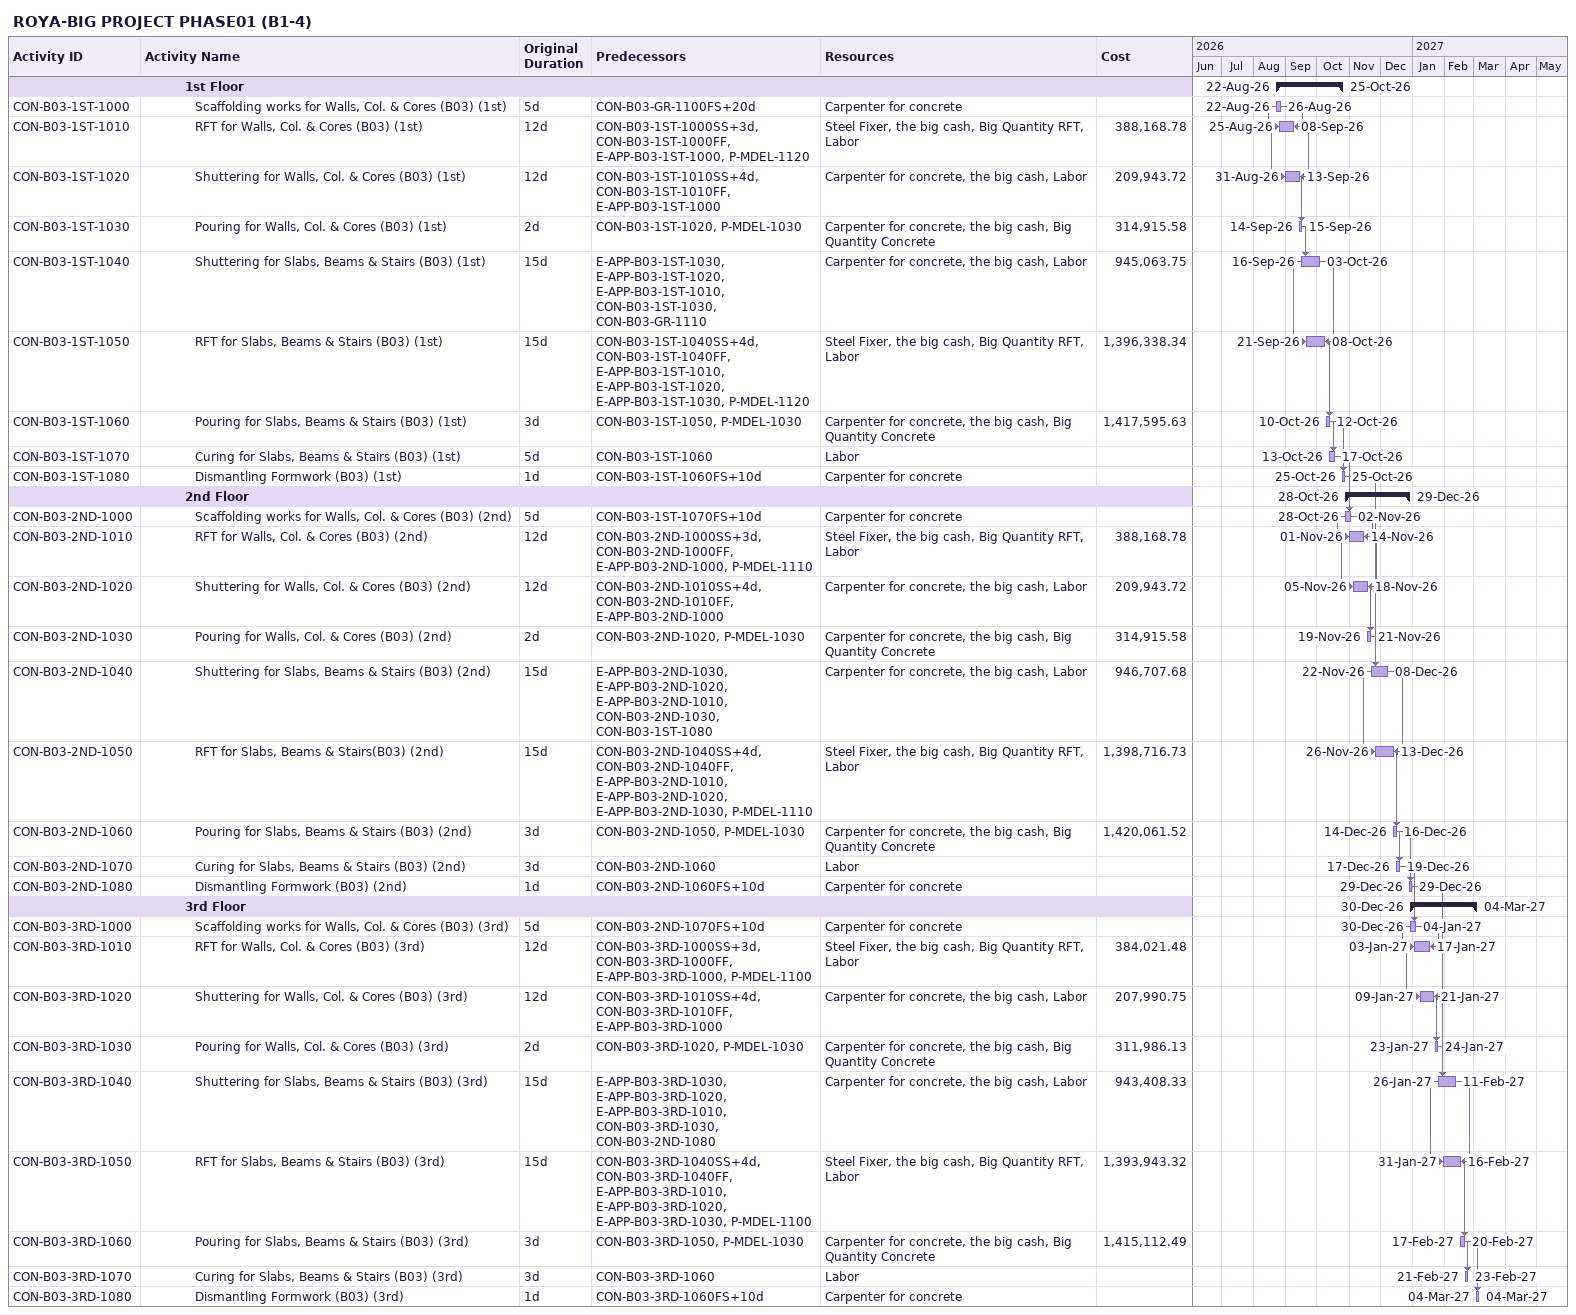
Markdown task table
ROYA-BIG PROJECT PHASE01 (B1-4)

| ID | Level | Task | Original duration | Start | Finish | Predecessors | Resources | Cost |
|---|---|---|---|---|---|---|---|---|
|  | 5 | **1st Floor** |  | 2026-08-22 | 2026-10-25 |  |  |  |
| CON-B03-1ST-1000 | 6 | Scaffolding works for Walls, Col. & Cores (B03) (1st) | 5d | 2026-08-22 | 2026-08-26 | CON-B03-GR-1100FS+20d | Carpenter for concrete |  |
| CON-B03-1ST-1010 | 6 | RFT for Walls, Col. & Cores (B03) (1st) | 12d | 2026-08-25 | 2026-09-08 | CON-B03-1ST-1000SS+3d, CON-B03-1ST-1000FF, E-APP-B03-1ST-1000, P-MDEL-1120 | Steel Fixer, the big cash, Big Quantity RFT, Labor | 388168.78 |
| CON-B03-1ST-1020 | 6 | Shuttering for Walls, Col. & Cores (B03) (1st) | 12d | 2026-08-31 | 2026-09-13 | CON-B03-1ST-1010SS+4d, CON-B03-1ST-1010FF, E-APP-B03-1ST-1000 | Carpenter for concrete, the big cash, Labor | 209943.72 |
| CON-B03-1ST-1030 | 6 | Pouring for Walls, Col. & Cores (B03) (1st) | 2d | 2026-09-14 | 2026-09-15 | CON-B03-1ST-1020, P-MDEL-1030 | Carpenter for concrete, the big cash, Big Quantity Concrete | 314915.58 |
| CON-B03-1ST-1040 | 6 | Shuttering for Slabs, Beams & Stairs (B03) (1st) | 15d | 2026-09-16 | 2026-10-03 | E-APP-B03-1ST-1030, E-APP-B03-1ST-1020, E-APP-B03-1ST-1010, CON-B03-1ST-1030, CON-B03-GR-1110 | Carpenter for concrete, the big cash, Labor | 945063.75 |
| CON-B03-1ST-1050 | 6 | RFT for Slabs, Beams & Stairs (B03) (1st) | 15d | 2026-09-21 | 2026-10-08 | CON-B03-1ST-1040SS+4d, CON-B03-1ST-1040FF, E-APP-B03-1ST-1010, E-APP-B03-1ST-1020, E-APP-B03-1ST-1030, P-MDEL-1120 | Steel Fixer, the big cash, Big Quantity RFT, Labor | 1396338.34 |
| CON-B03-1ST-1060 | 6 | Pouring for Slabs, Beams & Stairs (B03) (1st) | 3d | 2026-10-10 | 2026-10-12 | CON-B03-1ST-1050, P-MDEL-1030 | Carpenter for concrete, the big cash, Big Quantity Concrete | 1417595.63 |
| CON-B03-1ST-1070 | 6 | Curing for Slabs, Beams & Stairs (B03) (1st) | 5d | 2026-10-13 | 2026-10-17 | CON-B03-1ST-1060 | Labor |  |
| CON-B03-1ST-1080 | 6 | Dismantling Formwork (B03) (1st) | 1d | 2026-10-25 | 2026-10-25 | CON-B03-1ST-1060FS+10d | Carpenter for concrete |  |
|  | 5 | **2nd Floor** |  | 2026-10-28 | 2026-12-29 |  |  |  |
| CON-B03-2ND-1000 | 6 | Scaffolding works for Walls, Col. & Cores (B03) (2nd) | 5d | 2026-10-28 | 2026-11-02 | CON-B03-1ST-1070FS+10d | Carpenter for concrete |  |
| CON-B03-2ND-1010 | 6 | RFT for Walls, Col. & Cores (B03) (2nd) | 12d | 2026-11-01 | 2026-11-14 | CON-B03-2ND-1000SS+3d, CON-B03-2ND-1000FF, E-APP-B03-2ND-1000, P-MDEL-1110 | Steel Fixer, the big cash, Big Quantity RFT, Labor | 388168.78 |
| CON-B03-2ND-1020 | 6 | Shuttering for Walls, Col. & Cores (B03) (2nd) | 12d | 2026-11-05 | 2026-11-18 | CON-B03-2ND-1010SS+4d, CON-B03-2ND-1010FF, E-APP-B03-2ND-1000 | Carpenter for concrete, the big cash, Labor | 209943.72 |
| CON-B03-2ND-1030 | 6 | Pouring for Walls, Col. & Cores (B03) (2nd) | 2d | 2026-11-19 | 2026-11-21 | CON-B03-2ND-1020, P-MDEL-1030 | Carpenter for concrete, the big cash, Big Quantity Concrete | 314915.58 |
| CON-B03-2ND-1040 | 6 | Shuttering for Slabs, Beams & Stairs (B03) (2nd) | 15d | 2026-11-22 | 2026-12-08 | E-APP-B03-2ND-1030, E-APP-B03-2ND-1020, E-APP-B03-2ND-1010, CON-B03-2ND-1030, CON-B03-1ST-1080 | Carpenter for concrete, the big cash, Labor | 946707.68 |
| CON-B03-2ND-1050 | 6 | RFT for Slabs, Beams & Stairs(B03) (2nd) | 15d | 2026-11-26 | 2026-12-13 | CON-B03-2ND-1040SS+4d, CON-B03-2ND-1040FF, E-APP-B03-2ND-1010, E-APP-B03-2ND-1020, E-APP-B03-2ND-1030, P-MDEL-1110 | Steel Fixer, the big cash, Big Quantity RFT, Labor | 1398716.73 |
| CON-B03-2ND-1060 | 6 | Pouring for Slabs, Beams & Stairs (B03) (2nd) | 3d | 2026-12-14 | 2026-12-16 | CON-B03-2ND-1050, P-MDEL-1030 | Carpenter for concrete, the big cash, Big Quantity Concrete | 1420061.52 |
| CON-B03-2ND-1070 | 6 | Curing for Slabs, Beams & Stairs (B03) (2nd) | 3d | 2026-12-17 | 2026-12-19 | CON-B03-2ND-1060 | Labor |  |
| CON-B03-2ND-1080 | 6 | Dismantling Formwork (B03) (2nd) | 1d | 2026-12-29 | 2026-12-29 | CON-B03-2ND-1060FS+10d | Carpenter for concrete |  |
|  | 5 | **3rd Floor** |  | 2026-12-30 | 2027-03-04 |  |  |  |
| CON-B03-3RD-1000 | 6 | Scaffolding works for Walls, Col. & Cores (B03) (3rd) | 5d | 2026-12-30 | 2027-01-04 | CON-B03-2ND-1070FS+10d | Carpenter for concrete |  |
| CON-B03-3RD-1010 | 6 | RFT for Walls, Col. & Cores (B03) (3rd) | 12d | 2027-01-03 | 2027-01-17 | CON-B03-3RD-1000SS+3d, CON-B03-3RD-1000FF, E-APP-B03-3RD-1000, P-MDEL-1100 | Steel Fixer, the big cash, Big Quantity RFT, Labor | 384021.48 |
| CON-B03-3RD-1020 | 6 | Shuttering for Walls, Col. & Cores (B03) (3rd) | 12d | 2027-01-09 | 2027-01-21 | CON-B03-3RD-1010SS+4d, CON-B03-3RD-1010FF, E-APP-B03-3RD-1000 | Carpenter for concrete, the big cash, Labor | 207990.75 |
| CON-B03-3RD-1030 | 6 | Pouring for Walls, Col. & Cores (B03) (3rd) | 2d | 2027-01-23 | 2027-01-24 | CON-B03-3RD-1020, P-MDEL-1030 | Carpenter for concrete, the big cash, Big Quantity Concrete | 311986.13 |
| CON-B03-3RD-1040 | 6 | Shuttering for Slabs, Beams & Stairs (B03) (3rd) | 15d | 2027-01-26 | 2027-02-11 | E-APP-B03-3RD-1030, E-APP-B03-3RD-1020, E-APP-B03-3RD-1010, CON-B03-3RD-1030, CON-B03-2ND-1080 | Carpenter for concrete, the big cash, Labor | 943408.33 |
| CON-B03-3RD-1050 | 6 | RFT for Slabs, Beams & Stairs (B03) (3rd) | 15d | 2027-01-31 | 2027-02-16 | CON-B03-3RD-1040SS+4d, CON-B03-3RD-1040FF, E-APP-B03-3RD-1010, E-APP-B03-3RD-1020, E-APP-B03-3RD-1030, P-MDEL-1100 | Steel Fixer, the big cash, Big Quantity RFT, Labor | 1393943.32 |
| CON-B03-3RD-1060 | 6 | Pouring for Slabs, Beams & Stairs (B03) (3rd) | 3d | 2027-02-17 | 2027-02-20 | CON-B03-3RD-1050, P-MDEL-1030 | Carpenter for concrete, the big cash, Big Quantity Concrete | 1415112.49 |
| CON-B03-3RD-1070 | 6 | Curing for Slabs, Beams & Stairs (B03) (3rd) | 3d | 2027-02-21 | 2027-02-23 | CON-B03-3RD-1060 | Labor |  |
| CON-B03-3RD-1080 | 6 | Dismantling Formwork (B03) (3rd) | 1d | 2027-03-04 | 2027-03-04 | CON-B03-3RD-1060FS+10d | Carpenter for concrete |  |
